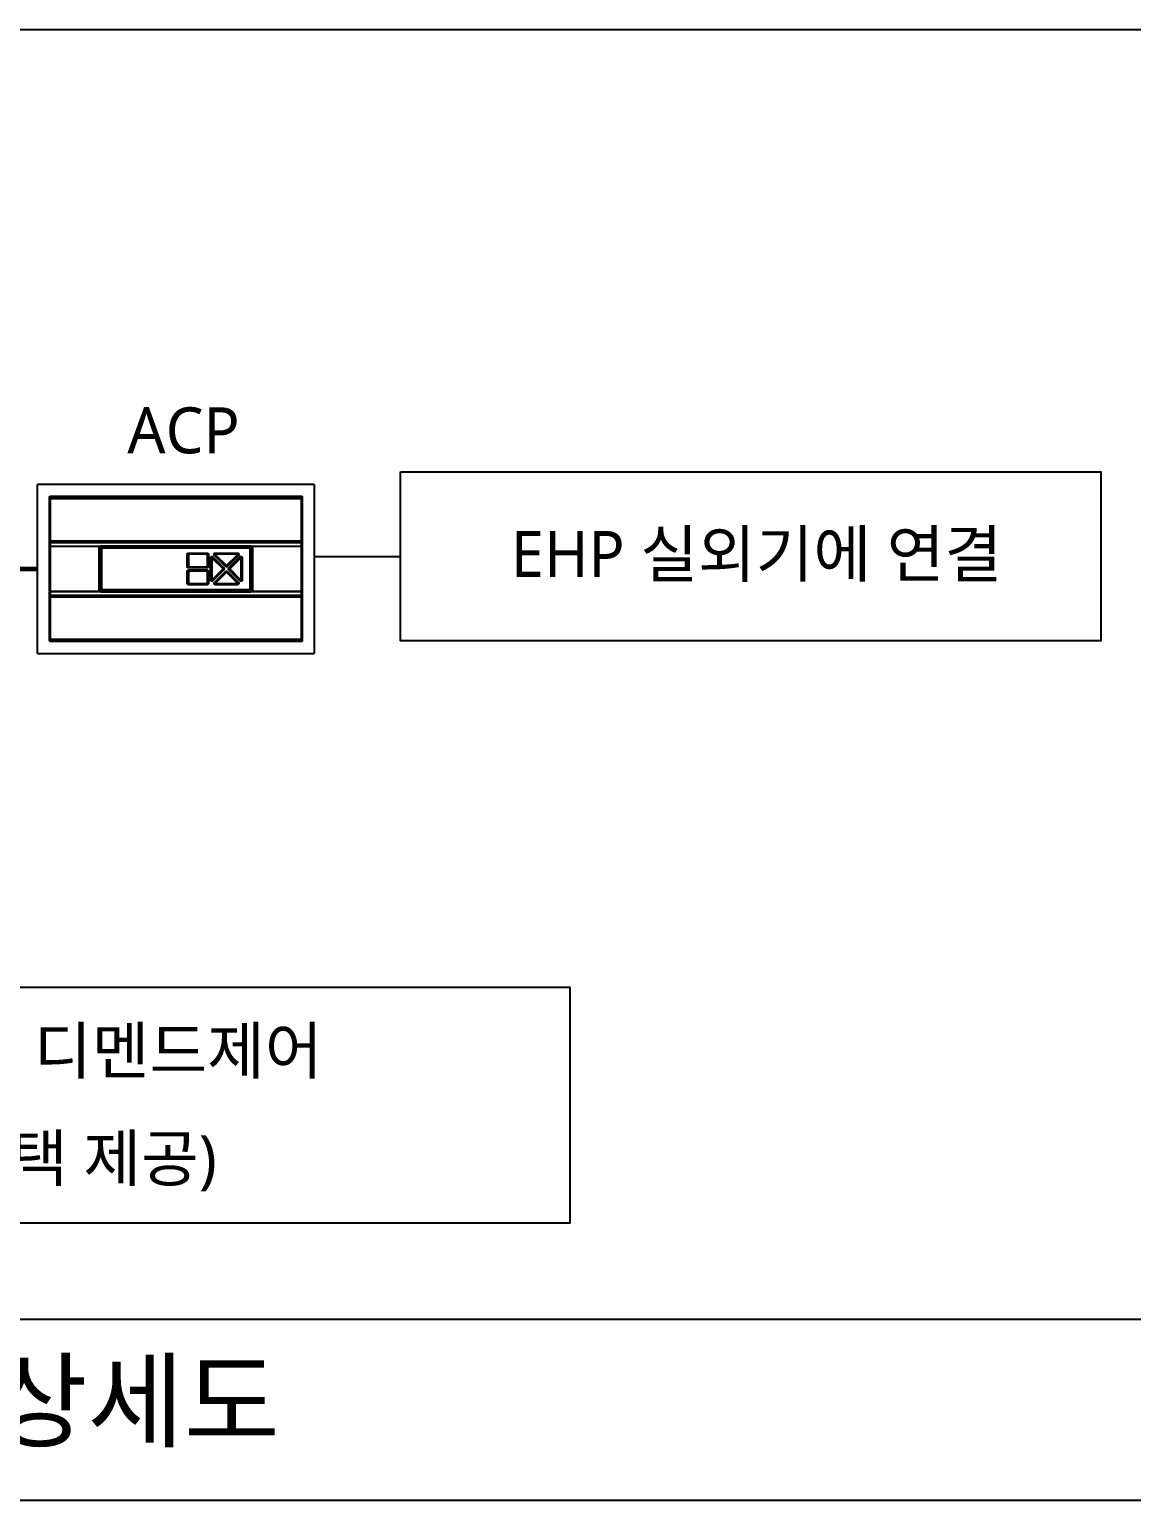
# Model space of a CAD drawing. Header units: millimetres. Extents: x 10547 to 11305, y 9897 to 10391.
# Drawn here: x 11142.8 to 11214.7, y 9947.2 to 10043.2 of the extents above; entities that cross this region are included whole.
import ezdxf
from ezdxf.enums import TextEntityAlignment as Align

# ---------------------------------------------------------------- set-up
doc = ezdxf.new("R2010")
doc.units = ezdxf.units.MM
doc.linetypes.add('15', pattern=[18.8, 15, -1.5, 0.8, -1.5])
doc.layers.add('LG-ACP', color=255, linetype='Continuous')
doc.layers.add('TEXT', color=2, linetype='Continuous')
doc.styles.add('LG전자', font='')
doc.styles.get('LG전자').set_extended_font_data('Malgun Gothic')

msp = doc.modelspace()

# ---------------------------------------------------------------- linework, layer by layer
at = {"layer": 'LG-ACP', "linetype": 'Continuous'}
for p, q in [((11143.342, 10002.45), (11143.342, 10013.473)), ((11161.391, 10013.473), (11143.342, 10013.473)), ((11144.175, 10012.693), (11160.558, 10012.693)), ((11144.175, 10012.693), (11144.175, 10012.679)), ((11160.558, 10012.679), (11144.175, 10012.679)), ((11144.175, 10012.679), (11144.175, 10012.578)), ((11160.558, 10012.693), (11160.558, 10012.679)), ((11160.558, 10012.578), (11160.558, 10012.679)), ((11161.391, 10013.473), (11161.391, 10002.45)), ((11144.126, 10012.644), (11144.126, 10012.635)), ((11144.126, 10012.535), (11144.126, 10012.635)), ((11144.126, 10012.535), (11144.126, 10012.512)), ((11144.126, 10009.786), (11144.126, 10012.512)), ((11144.175, 10012.578), (11160.558, 10012.578)), ((11144.175, 10012.54), (11144.175, 10012.578)), ((11160.558, 10012.54), (11144.175, 10012.54)), ((11144.175, 10012.54), (11144.175, 10009.798)), ((11160.558, 10012.54), (11160.558, 10012.578)), ((11160.558, 10009.798), (11160.558, 10012.54)), ((11160.607, 10012.635), (11160.607, 10012.644)), ((11160.607, 10012.635), (11160.607, 10012.535)), ((11160.607, 10012.512), (11160.607, 10012.535)), ((11160.607, 10012.512), (11160.607, 10009.786)), ((11144.175, 10009.798), (11160.558, 10009.798)), ((11144.175, 10009.798), (11144.175, 10009.667)), ((11160.558, 10009.667), (11160.558, 10009.798)), ((11144.126, 10009.691), (11144.126, 10009.786)), ((11144.126, 10009.476), (11144.126, 10009.691)), ((11144.126, 10009.423), (11144.126, 10009.476)), ((11144.175, 10009.423), (11144.126, 10009.423)), ((11144.126, 10006.501), (11144.126, 10009.423)), ((11160.558, 10009.667), (11144.175, 10009.667)), ((11144.175, 10009.667), (11144.175, 10009.453)), ((11144.175, 10009.453), (11147.412, 10009.453)), ((11144.175, 10009.362), (11144.175, 10009.453)), ((11147.412, 10009.423), (11144.175, 10009.423)), ((11144.175, 10009.423), (11144.175, 10006.501)), ((11147.402, 10009.317), (11147.372, 10009.317)), ((11147.372, 10006.607), (11147.372, 10009.317)), ((11147.41, 10009.317), (11147.402, 10009.317)), ((11147.402, 10009.317), (11147.402, 10006.607)), ((11147.41, 10009.311), (11147.41, 10009.317)), ((11147.41, 10006.613), (11147.41, 10009.311)), ((11147.412, 10009.423), (11147.412, 10009.453)), ((11147.52, 10006.656), (11147.52, 10009.268)), ((11147.529, 10006.665), (11147.529, 10009.259)), ((11147.532, 10009.463), (11157.201, 10009.463)), ((11147.532, 10009.447), (11147.532, 10009.463)), ((11157.201, 10009.447), (11147.532, 10009.447)), ((11147.532, 10009.439), (11147.532, 10009.447)), ((11157.195, 10009.439), (11147.538, 10009.439)), ((11157.152, 10009.329), (11147.581, 10009.329)), ((11157.143, 10009.32), (11147.59, 10009.32)), ((11153.099, 10008.145), (11153.099, 10008.877)), ((11153.099, 10008.877), (11153.13, 10008.877)), ((11153.13, 10008.877), (11153.13, 10008.145)), ((11153.148, 10008.859), (11153.143, 10008.864)), ((11153.148, 10008.859), (11153.179, 10008.859)), ((11153.148, 10008.164), (11153.148, 10008.859)), ((11153.179, 10008.859), (11153.179, 10008.164)), ((11153.221, 10009), (11154.381, 10009)), ((11153.221, 10009), (11153.221, 10008.969)), ((11154.381, 10008.969), (11153.221, 10008.969)), ((11153.235, 10008.955), (11153.24, 10008.95)), ((11153.24, 10008.95), (11154.362, 10008.95)), ((11153.24, 10008.95), (11153.24, 10008.92)), ((11154.362, 10008.92), (11153.24, 10008.92)), ((11154.337, 10008.968), (11153.265, 10008.968)), ((11154.362, 10008.95), (11154.367, 10008.956)), ((11154.362, 10008.95), (11154.362, 10008.92)), ((11154.381, 10009), (11154.381, 10008.969)), ((11154.423, 10008.164), (11154.423, 10008.859)), ((11154.423, 10008.859), (11154.454, 10008.859)), ((11154.459, 10008.864), (11154.454, 10008.859)), ((11154.454, 10008.859), (11154.454, 10008.164)), ((11154.472, 10008.877), (11154.503, 10008.877)), ((11154.472, 10008.145), (11154.472, 10008.877)), ((11154.503, 10008.877), (11154.503, 10008.145)), ((11154.881, 10008.843), (11154.902, 10008.865)), ((11155.598, 10008.126), (11154.881, 10008.843)), ((11154.902, 10008.865), (11155.62, 10008.147)), ((11154.95, 10008.846), (11154.922, 10008.856)), ((11154.945, 10009), (11156.38, 10009)), ((11154.945, 10009), (11154.945, 10008.969)), ((11156.38, 10008.969), (11154.945, 10008.969)), ((11154.95, 10008.846), (11154.972, 10008.868)), ((11155.62, 10008.177), (11154.95, 10008.846)), ((11154.965, 10008.961), (11154.993, 10008.951)), ((11154.972, 10008.868), (11155.641, 10008.199)), ((11154.993, 10008.951), (11156.332, 10008.951)), ((11154.993, 10008.951), (11154.993, 10008.92)), ((11156.332, 10008.92), (11154.993, 10008.92)), ((11155.684, 10008.199), (11156.354, 10008.868)), ((11155.706, 10008.147), (11156.423, 10008.865)), ((11156.375, 10008.846), (11155.706, 10008.177)), ((11156.445, 10008.843), (11155.727, 10008.126)), ((11156.332, 10008.951), (11156.36, 10008.96)), ((11156.332, 10008.951), (11156.332, 10008.92)), ((11156.354, 10008.868), (11156.375, 10008.846)), ((11156.403, 10008.856), (11156.375, 10008.846)), ((11156.38, 10009), (11156.38, 10008.969)), ((11156.423, 10008.865), (11156.445, 10008.843)), ((11157.201, 10009.447), (11157.201, 10009.463)), ((11157.201, 10009.439), (11157.201, 10009.447)), ((11157.204, 10006.665), (11157.204, 10009.259)), ((11157.213, 10006.656), (11157.213, 10009.268)), ((11157.321, 10009.453), (11160.558, 10009.453)), ((11157.321, 10009.362), (11157.321, 10009.453)), ((11160.558, 10009.423), (11157.321, 10009.423)), ((11157.323, 10009.317), (11157.323, 10009.311)), ((11157.323, 10009.317), (11157.331, 10009.317)), ((11157.323, 10006.613), (11157.323, 10009.311)), ((11157.361, 10009.317), (11157.331, 10009.317)), ((11157.331, 10006.607), (11157.331, 10009.317)), ((11157.361, 10009.317), (11157.361, 10006.607)), ((11160.558, 10009.453), (11160.558, 10009.667)), ((11160.558, 10009.423), (11160.558, 10009.453)), ((11160.558, 10006.501), (11160.558, 10009.423)), ((11160.558, 10009.423), (11160.607, 10009.423)), ((11160.607, 10009.786), (11160.607, 10009.691)), ((11160.607, 10009.691), (11160.607, 10009.476)), ((11160.607, 10009.313), (11160.607, 10009.476)), ((11160.607, 10009.423), (11160.607, 10006.501)), ((11153.099, 10008.145), (11153.13, 10008.145)), ((11153.131, 10008.834), (11153.131, 10008.188)), ((11153.143, 10008.159), (11153.148, 10008.164)), ((11153.148, 10008.164), (11153.179, 10008.164)), ((11153.221, 10008.053), (11154.381, 10008.053)), ((11153.221, 10008.053), (11153.221, 10008.023)), ((11154.381, 10008.023), (11153.221, 10008.023)), ((11153.221, 10007.901), (11154.381, 10007.901)), ((11153.221, 10007.87), (11153.221, 10007.901)), ((11153.24, 10008.072), (11153.235, 10008.067)), ((11153.24, 10008.103), (11154.362, 10008.103)), ((11153.24, 10008.103), (11153.24, 10008.072)), ((11154.362, 10008.072), (11153.24, 10008.072)), ((11153.265, 10008.054), (11154.337, 10008.054)), ((11154.362, 10008.103), (11154.362, 10008.072)), ((11154.367, 10008.067), (11154.362, 10008.072)), ((11154.381, 10008.053), (11154.381, 10008.023)), ((11154.381, 10007.87), (11154.381, 10007.901)), ((11154.423, 10008.164), (11154.454, 10008.164)), ((11154.454, 10008.164), (11154.459, 10008.158)), ((11154.471, 10008.188), (11154.471, 10008.834)), ((11154.472, 10008.145), (11154.503, 10008.145)), ((11154.625, 10008.679), (11154.656, 10008.679)), ((11154.625, 10007.244), (11154.625, 10008.679)), ((11154.656, 10008.679), (11154.656, 10007.244)), ((11154.674, 10008.631), (11154.664, 10008.66)), ((11154.674, 10008.631), (11154.705, 10008.631)), ((11154.674, 10007.292), (11154.674, 10008.631)), ((11154.705, 10008.631), (11154.705, 10007.292)), ((11154.757, 10008.653), (11154.778, 10008.674)), ((11155.426, 10007.983), (11154.757, 10008.653)), ((11154.757, 10007.271), (11155.426, 10007.94)), ((11154.781, 10008.744), (11154.76, 10008.722)), ((11155.477, 10008.005), (11154.76, 10008.722)), ((11154.76, 10007.201), (11155.477, 10007.919)), ((11154.768, 10008.702), (11154.778, 10008.674)), ((11154.778, 10008.674), (11155.448, 10008.005)), ((11155.448, 10007.919), (11154.778, 10007.249)), ((11154.781, 10008.744), (11155.499, 10008.027)), ((11155.499, 10007.897), (11154.781, 10007.18)), ((11155.426, 10007.983), (11155.448, 10008.005)), ((11155.426, 10007.94), (11155.448, 10007.919)), ((11155.448, 10008.005), (11155.477, 10008.005)), ((11155.477, 10007.919), (11155.448, 10007.919)), ((11155.499, 10008.027), (11155.477, 10008.005)), ((11155.477, 10007.919), (11155.499, 10007.897)), ((11155.62, 10008.147), (11155.598, 10008.126)), ((11155.641, 10008.199), (11155.62, 10008.177)), ((11155.62, 10008.147), (11155.62, 10008.177)), ((11155.684, 10008.199), (11155.706, 10008.177)), ((11155.706, 10008.177), (11155.706, 10008.147)), ((11155.706, 10008.147), (11155.727, 10008.126)), ((11155.827, 10008.027), (11156.544, 10008.744)), ((11155.827, 10008.027), (11155.848, 10008.005)), ((11155.848, 10007.919), (11155.827, 10007.897)), ((11156.544, 10007.18), (11155.827, 10007.897)), ((11156.566, 10008.722), (11155.848, 10008.005)), ((11155.848, 10008.005), (11155.878, 10008.005)), ((11155.878, 10007.919), (11155.848, 10007.919)), ((11155.848, 10007.919), (11156.566, 10007.201)), ((11155.878, 10008.005), (11156.547, 10008.674)), ((11155.878, 10008.005), (11155.899, 10007.983)), ((11155.899, 10007.94), (11155.878, 10007.919)), ((11156.547, 10007.249), (11155.878, 10007.919)), ((11156.569, 10008.653), (11155.899, 10007.983)), ((11155.899, 10007.94), (11156.569, 10007.271)), ((11156.544, 10008.744), (11156.566, 10008.722)), ((11156.547, 10008.674), (11156.557, 10008.702)), ((11156.547, 10008.674), (11156.569, 10008.653)), ((11156.651, 10008.631), (11156.621, 10008.631)), ((11156.621, 10007.292), (11156.621, 10008.631)), ((11156.661, 10008.66), (11156.651, 10008.631)), ((11156.651, 10008.631), (11156.651, 10007.292)), ((11156.7, 10008.679), (11156.67, 10008.679)), ((11156.67, 10007.244), (11156.67, 10008.679)), ((11156.7, 10008.679), (11156.7, 10007.244)), ((11153.13, 10007.779), (11153.099, 10007.779)), ((11153.099, 10007.046), (11153.099, 10007.779)), ((11153.13, 10007.046), (11153.099, 10007.046)), ((11153.13, 10007.779), (11153.13, 10007.046)), ((11153.131, 10007.735), (11153.131, 10007.09)), ((11153.148, 10007.76), (11153.143, 10007.765)), ((11153.143, 10007.06), (11153.148, 10007.065)), ((11153.148, 10007.76), (11153.179, 10007.76)), ((11153.148, 10007.065), (11153.148, 10007.76)), ((11153.148, 10007.065), (11153.179, 10007.065)), ((11153.179, 10007.76), (11153.179, 10007.065)), ((11154.381, 10007.87), (11153.221, 10007.87)), ((11153.221, 10006.955), (11154.381, 10006.955)), ((11153.221, 10006.924), (11153.221, 10006.955)), ((11154.381, 10006.924), (11153.221, 10006.924)), ((11153.235, 10007.856), (11153.24, 10007.852)), ((11153.24, 10006.973), (11153.235, 10006.968)), ((11153.24, 10007.852), (11154.362, 10007.852)), ((11153.24, 10007.821), (11153.24, 10007.852)), ((11154.362, 10007.821), (11153.24, 10007.821)), ((11153.24, 10007.004), (11154.362, 10007.004)), ((11153.24, 10006.973), (11153.24, 10007.004)), ((11154.362, 10006.973), (11153.24, 10006.973)), ((11154.337, 10007.869), (11153.265, 10007.869)), ((11153.265, 10006.956), (11154.337, 10006.956)), ((11154.362, 10007.852), (11154.367, 10007.857)), ((11154.362, 10007.821), (11154.362, 10007.852)), ((11154.362, 10006.973), (11154.362, 10007.004)), ((11154.367, 10006.969), (11154.362, 10006.973)), ((11154.381, 10006.924), (11154.381, 10006.955)), ((11154.423, 10007.065), (11154.423, 10007.76)), ((11154.423, 10007.76), (11154.454, 10007.76)), ((11154.423, 10007.065), (11154.454, 10007.065)), ((11154.459, 10007.765), (11154.454, 10007.76)), ((11154.454, 10007.76), (11154.454, 10007.065)), ((11154.454, 10007.065), (11154.459, 10007.06)), ((11154.471, 10007.09), (11154.471, 10007.735)), ((11154.503, 10007.779), (11154.472, 10007.779)), ((11154.472, 10007.046), (11154.472, 10007.779)), ((11154.503, 10007.046), (11154.472, 10007.046)), ((11154.503, 10007.779), (11154.503, 10007.046)), ((11154.656, 10007.244), (11154.625, 10007.244)), ((11154.664, 10007.264), (11154.674, 10007.292)), ((11154.674, 10007.292), (11154.705, 10007.292)), ((11154.778, 10007.249), (11154.757, 10007.271)), ((11154.76, 10007.201), (11154.781, 10007.18)), ((11154.778, 10007.249), (11154.768, 10007.221)), ((11154.881, 10007.08), (11155.598, 10007.798)), ((11154.881, 10007.08), (11154.902, 10007.059)), ((11155.62, 10007.776), (11154.902, 10007.059)), ((11154.922, 10007.068), (11154.95, 10007.077)), ((11154.945, 10006.955), (11156.38, 10006.955)), ((11154.945, 10006.924), (11154.945, 10006.955)), ((11156.38, 10006.924), (11154.945, 10006.924)), ((11154.95, 10007.077), (11155.62, 10007.747)), ((11154.95, 10007.077), (11154.972, 10007.056)), ((11154.993, 10006.973), (11154.965, 10006.963)), ((11155.641, 10007.725), (11154.972, 10007.056)), ((11154.993, 10007.004), (11156.332, 10007.004)), ((11154.993, 10006.973), (11154.993, 10007.004)), ((11156.332, 10006.973), (11154.993, 10006.973)), ((11155.598, 10007.798), (11155.62, 10007.776)), ((11155.62, 10007.747), (11155.62, 10007.776)), ((11155.62, 10007.747), (11155.641, 10007.725)), ((11155.684, 10007.725), (11155.706, 10007.747)), ((11156.354, 10007.056), (11155.684, 10007.725)), ((11155.706, 10007.776), (11155.727, 10007.798)), ((11155.706, 10007.776), (11155.706, 10007.747)), ((11156.423, 10007.059), (11155.706, 10007.776)), ((11155.706, 10007.747), (11156.375, 10007.077)), ((11155.727, 10007.798), (11156.445, 10007.08)), ((11156.332, 10007.004), (11156.332, 10006.973)), ((11156.361, 10006.963), (11156.332, 10006.973)), ((11156.354, 10007.056), (11156.375, 10007.077)), ((11156.375, 10007.077), (11156.403, 10007.068)), ((11156.38, 10006.955), (11156.38, 10006.924)), ((11156.423, 10007.059), (11156.445, 10007.08)), ((11156.566, 10007.201), (11156.544, 10007.18)), ((11156.569, 10007.271), (11156.547, 10007.249)), ((11156.557, 10007.221), (11156.547, 10007.249)), ((11156.621, 10007.292), (11156.651, 10007.292)), ((11156.651, 10007.292), (11156.661, 10007.264)), ((11156.67, 10007.244), (11156.7, 10007.244)), ((11144.126, 10006.61), (11144.126, 10006.447)), ((11144.175, 10006.501), (11144.126, 10006.501)), ((11144.126, 10006.233), (11144.126, 10006.447)), ((11144.126, 10006.137), (11144.126, 10006.233)), ((11144.126, 10003.412), (11144.126, 10006.137)), ((11144.175, 10006.501), (11147.412, 10006.501)), ((11144.175, 10006.501), (11144.175, 10006.471)), ((11147.412, 10006.471), (11144.175, 10006.471)), ((11144.175, 10006.471), (11144.175, 10006.257)), ((11144.175, 10006.257), (11160.558, 10006.257)), ((11144.175, 10006.257), (11144.175, 10006.126)), ((11160.558, 10006.126), (11144.175, 10006.126)), ((11144.175, 10006.126), (11144.175, 10003.384)), ((11147.402, 10006.607), (11147.372, 10006.607)), ((11147.41, 10006.607), (11147.402, 10006.607)), ((11147.41, 10006.607), (11147.41, 10006.613)), ((11147.412, 10006.471), (11147.412, 10006.501)), ((11147.532, 10006.485), (11147.532, 10006.477)), ((11147.532, 10006.477), (11157.201, 10006.477)), ((11147.532, 10006.461), (11147.532, 10006.477)), ((11157.201, 10006.461), (11147.532, 10006.461)), ((11157.195, 10006.485), (11147.538, 10006.485)), ((11157.152, 10006.595), (11147.581, 10006.595)), ((11157.143, 10006.604), (11147.59, 10006.604)), ((11157.201, 10006.485), (11157.201, 10006.477)), ((11157.201, 10006.461), (11157.201, 10006.477)), ((11157.321, 10006.562), (11157.321, 10006.471)), ((11157.321, 10006.501), (11160.558, 10006.501)), ((11160.558, 10006.471), (11157.321, 10006.471)), ((11157.323, 10006.613), (11157.323, 10006.607)), ((11157.323, 10006.607), (11157.331, 10006.607)), ((11157.361, 10006.607), (11157.331, 10006.607)), ((11160.558, 10006.562), (11160.558, 10006.471)), ((11160.558, 10006.501), (11160.607, 10006.501)), ((11160.558, 10006.257), (11160.558, 10006.471)), ((11160.558, 10006.126), (11160.558, 10006.257)), ((11160.558, 10003.384), (11160.558, 10006.126)), ((11160.607, 10006.501), (11160.607, 10006.447)), ((11160.607, 10006.447), (11160.607, 10006.233)), ((11160.607, 10006.233), (11160.607, 10006.137)), ((11160.607, 10006.137), (11160.607, 10003.412)), ((11144.126, 10003.412), (11144.126, 10003.389)), ((11144.126, 10003.288), (11144.126, 10003.389)), ((11144.126, 10003.288), (11144.126, 10003.28)), ((11144.175, 10003.384), (11160.558, 10003.384)), ((11144.175, 10003.384), (11144.175, 10003.345)), ((11160.558, 10003.345), (11144.175, 10003.345)), ((11144.175, 10003.345), (11144.175, 10003.245)), ((11144.175, 10003.245), (11160.558, 10003.245)), ((11144.175, 10003.231), (11144.175, 10003.245)), ((11160.558, 10003.231), (11144.175, 10003.231)), ((11160.558, 10003.384), (11160.558, 10003.345)), ((11160.558, 10003.245), (11160.558, 10003.345)), ((11160.558, 10003.231), (11160.558, 10003.245)), ((11160.607, 10003.389), (11160.607, 10003.412)), ((11160.607, 10003.389), (11160.607, 10003.288)), ((11160.607, 10003.28), (11160.607, 10003.288)), ((11143.342, 10002.45), (11161.391, 10002.45))]:
    msp.add_line(p, q, dxfattribs=at)
at = {"layer": 'LG-ACP', "linetype": 'Continuous', "extrusion": (0, 0, -1)}
for centre, radius, start, end in [((-11144.175, 10012.644), 0.0488, 0, 90), ((-11160.558, 10012.644), 0.0488, 90, 180), ((-11147.532, 10009.317), 0.16, 0, 41.54831), ((-11147.532, 10009.317), 0.122, 0, 90), ((-11147.581, 10009.268), 0.061, 0, 90), ((-11153.221, 10008.877), 0.122, 0, 90), ((-11154.381, 10008.877), 0.122, 90, 180), ((-11154.945, 10008.908), 0.0916, 315, 90), ((-11156.38, 10008.908), 0.0916, 90, 225), ((-11157.152, 10009.268), 0.061, 90, 180), ((-11157.201, 10009.317), 0.122, 90, 180), ((-11157.201, 10009.317), 0.16, 138.45169, 180), ((-11153.221, 10008.145), 0.122, 270, 0), ((-11153.221, 10007.779), 0.122, 0, 90), ((-11154.381, 10008.145), 0.122, 180, 270), ((-11154.381, 10007.779), 0.122, 90, 180), ((-11154.717, 10008.679), 0.0916, 0, 135), ((-11155.434, 10007.962), 0.0916, 135, 225), ((-11155.663, 10008.191), 0.0916, 225, 315), ((-11155.892, 10007.962), 0.0916, 315, 45), ((-11156.609, 10008.679), 0.0916, 45, 180), ((-11153.221, 10007.046), 0.122, 270, 0), ((-11154.381, 10007.046), 0.122, 180, 270), ((-11154.717, 10007.244), 0.0916, 225, 0), ((-11154.945, 10007.016), 0.0916, 270, 45), ((-11155.663, 10007.733), 0.0916, 45, 135), ((-11156.38, 10007.016), 0.0916, 135, 270), ((-11156.609, 10007.244), 0.0916, 180, 315), ((-11147.532, 10006.607), 0.16, 318.45169, 0), ((-11147.532, 10006.607), 0.122, 270, 0), ((-11147.581, 10006.656), 0.061, 270, 0), ((-11157.152, 10006.656), 0.061, 180, 270), ((-11157.201, 10006.607), 0.122, 180, 270), ((-11157.201, 10006.607), 0.16, 180, 221.54831), ((-11144.175, 10003.28), 0.0488, 270, 0), ((-11160.558, 10003.28), 0.0488, 180, 270)]:
    msp.add_arc(centre, radius, start, end, dxfattribs=at)
at = {"layer": 'LG-ACP', "linetype": 'Continuous'}
for centre, radius, start, end in [((11147.532, 10009.317), 0.13, 125.80593, 180), ((11147.538, 10009.311), 0.128, 90, 180), ((11147.59, 10009.259), 0.061, 90, 180), ((11153.221, 10008.877), 0.0916, 90, 180), ((11153.12, 10008.856), 0.0244, 292.20482, 67.77064), ((11153.242, 10008.978), 0.0244, 202.22943, 337.79525), ((11154.36, 10008.978), 0.0244, 202.20482, 337.77064), ((11154.381, 10008.877), 0.0916, 0, 90), ((11154.482, 10008.856), 0.0244, 112.22943, 247.79525), ((11154.945, 10008.908), 0.061, 90, 225), ((11154.898, 10008.856), 0.0244, 337.02465, 105.72759), ((11154.948, 10008.978), 0.0244, 209.41346, 337.79583), ((11156.377, 10008.978), 0.0244, 202.2045, 330.58687), ((11156.38, 10008.908), 0.061, 315, 90), ((11156.428, 10008.856), 0.0244, 74.27257, 202.9755), ((11157.143, 10009.259), 0.061, 0, 90), ((11157.195, 10009.311), 0.128, 0, 90), ((11157.201, 10009.317), 0.13, 0, 54.19407), ((11153.12, 10008.166), 0.0244, 292.22943, 67.79525), ((11153.221, 10008.145), 0.0916, 180, 270), ((11153.242, 10008.044), 0.0244, 22.20482, 157.77064), ((11154.36, 10008.044), 0.0244, 22.22943, 157.79525), ((11154.381, 10008.145), 0.0916, 270, 0), ((11154.482, 10008.166), 0.0244, 112.20482, 247.77064), ((11154.717, 10008.679), 0.061, 45, 180), ((11154.646, 10008.676), 0.0244, 292.2045, 60.58687), ((11154.768, 10008.727), 0.0244, 164.27257, 292.9755), ((11155.447, 10008.048), 0.0244, 157.02465, 292.97522), ((11155.447, 10007.876), 0.0244, 67.02465, 202.97522), ((11155.434, 10007.962), 0.061, 315, 45), ((11155.576, 10008.178), 0.0244, 337.02465, 112.97522), ((11155.663, 10008.191), 0.061, 225, 315), ((11155.749, 10008.178), 0.0244, 67.02465, 202.97522), ((11155.892, 10007.962), 0.061, 135, 225), ((11155.879, 10008.048), 0.0244, 247.02465, 22.97522), ((11155.879, 10007.876), 0.0244, 337.02465, 112.97522), ((11156.557, 10008.727), 0.0244, 247.02465, 15.72759), ((11156.609, 10008.679), 0.061, 0, 135), ((11156.679, 10008.676), 0.0244, 119.41346, 247.79583), ((11153.221, 10007.779), 0.0916, 90, 180), ((11153.12, 10007.757), 0.0244, 292.20482, 67.77064), ((11153.12, 10007.068), 0.0244, 292.22943, 67.79525), ((11153.221, 10007.046), 0.0916, 180, 270), ((11153.242, 10007.88), 0.0244, 202.22943, 337.79525), ((11153.242, 10006.945), 0.0244, 22.20482, 157.77064), ((11154.36, 10007.88), 0.0244, 202.20482, 337.77064), ((11154.36, 10006.945), 0.0244, 22.22943, 157.79525), ((11154.381, 10007.779), 0.0916, 0, 90), ((11154.381, 10007.046), 0.0916, 270, 0), ((11154.482, 10007.757), 0.0244, 112.22943, 247.79525), ((11154.482, 10007.068), 0.0244, 112.20482, 247.77064), ((11154.646, 10007.248), 0.0244, 299.41346, 67.79583), ((11154.717, 10007.244), 0.061, 180, 315), ((11154.768, 10007.197), 0.0244, 67.02465, 195.72759), ((11154.945, 10007.016), 0.061, 135, 270), ((11154.898, 10007.068), 0.0244, 254.27257, 22.9755), ((11154.948, 10006.945), 0.0244, 22.2045, 150.58687), ((11155.576, 10007.746), 0.0244, 247.02465, 22.97522), ((11155.663, 10007.733), 0.061, 45, 135), ((11155.749, 10007.746), 0.0244, 157.02465, 292.97522), ((11156.377, 10006.945), 0.0244, 29.41346, 157.79583), ((11156.38, 10007.016), 0.061, 270, 45), ((11156.428, 10007.068), 0.0244, 157.02465, 285.72759), ((11156.557, 10007.197), 0.0244, 344.27257, 112.9755), ((11156.609, 10007.244), 0.061, 225, 0), ((11156.679, 10007.248), 0.0244, 112.2045, 240.58687), ((11147.532, 10006.607), 0.13, 180, 234.19407), ((11147.538, 10006.613), 0.128, 180, 270), ((11147.59, 10006.665), 0.061, 180, 270), ((11157.143, 10006.665), 0.061, 270, 0), ((11157.195, 10006.613), 0.128, 270, 0), ((11157.201, 10006.607), 0.13, 305.80593, 0)]:
    msp.add_arc(centre, radius, start, end, dxfattribs=at)
for centre, major_axis, ratio, start_param, end_param in [((11144.175, 10012.635), (-0.0488, 0), 0.887522, -1.570796, 0), ((11160.558, 10012.635), (0.0488, 0), 0.887522, 0, 1.570796), ((11144.175, 10012.535), (-0.0488, 0), 0.887522, -1.570796, 0), ((11144.175, 10012.512), (0.0488, 0), 0.572305, 1.570796, 3.141593), ((11160.558, 10012.535), (0.0488, 0), 0.887522, 0, 1.570796), ((11160.558, 10012.512), (-0.0488, 0), 0.572305, 3.141593, 4.712389), ((11144.175, 10009.786), (-0.0488, 0), 0.229496, -1.570796, 0), ((11160.558, 10009.786), (0.0488, 0), 0.229496, 0, 1.570796), ((11144.175, 10009.691), (-0.0488, 0), 0.48481, 0, 1.570796), ((11144.175, 10009.476), (-0.0488, 0), 0.48481, 0, 1.570796), ((11147.45, 10009.41), (0.0468, 0.0392), 0.390863, 1.253908, 1.581393), ((11147.532, 10009.305), (0, 0.158), 0.999813, 0, 0.550642), ((11154.993, 10008.89), (-0.0289, 0.01), 0.996817, -1.23625, 1.117703), ((11156.332, 10008.89), (0.0289, 0.01), 0.996817, -1.117703, 1.23625), ((11157.201, 10009.305), (0, 0.158), 0.999813, -0.550642, 0), ((11157.284, 10009.41), (-0.0468, 0.0392), 0.390863, 4.701792, 5.029277), ((11160.558, 10009.691), (0.0488, 0), 0.48481, 4.712389, 6.283185), ((11160.558, 10009.476), (0.0488, 0), 0.48481, 4.712389, 6.283185), ((11154.735, 10008.631), (-0.01, 0.0289), 0.996817, -1.117703, 1.23625), ((11155.404, 10007.962), (-0.0306, 0), 0.998783, 2.356804, 3.926382), ((11155.663, 10008.22), (0, 0.0306), 0.998783, 2.356803, 3.926382), ((11155.921, 10007.962), (-0.0306, 0), 0.998783, -0.784789, 0.784789), ((11156.59, 10008.631), (0.01, 0.0289), 0.996817, -1.23625, 1.117703), ((11154.735, 10007.293), (0.01, 0.0289), 0.996817, 1.905343, 4.259296), ((11154.993, 10007.034), (0.0289, 0.01), 0.996817, 2.023889, 4.377843), ((11155.663, 10007.704), (0, 0.0306), 0.998783, -0.784789, 0.784789), ((11156.332, 10007.034), (-0.0289, 0.01), 0.996817, 1.905343, 4.259296), ((11156.59, 10007.293), (-0.01, 0.0289), 0.996817, 2.023889, 4.377843), ((11144.175, 10006.447), (0.0488, 0), 0.48481, 1.570796, 3.141593), ((11144.175, 10006.233), (0.0488, 0), 0.48481, 1.570796, 3.141593), ((11144.175, 10006.137), (0.0488, 0), 0.229496, 3.141593, 4.712389), ((11147.45, 10006.514), (-0.0468, 0.0392), 0.390863, 1.560199, 1.887684), ((11147.532, 10006.619), (0, 0.158), 0.999813, 2.590951, 3.141593), ((11157.201, 10006.619), (0, 0.158), 0.999813, 3.141593, 3.692234), ((11157.284, 10006.514), (0.0468, 0.0392), 0.390863, 4.395501, 4.722986), ((11160.558, 10006.447), (-0.0488, 0), 0.48481, 3.141593, 4.712389), ((11160.558, 10006.233), (-0.0488, 0), 0.48481, 3.141593, 4.712389), ((11160.558, 10006.137), (-0.0488, 0), 0.229496, 1.570796, 3.141593), ((11144.175, 10003.412), (-0.0488, 0), 0.572305, 0, 1.570796), ((11144.175, 10003.389), (0.0488, 0), 0.887522, 3.141593, 4.712389), ((11144.175, 10003.288), (0.0488, 0), 0.887522, 3.141593, 4.712389), ((11160.558, 10003.412), (0.0488, 0), 0.572305, 4.712389, 6.283185), ((11160.558, 10003.389), (-0.0488, 0), 0.887522, 1.570796, 3.141593), ((11160.558, 10003.288), (-0.0488, 0), 0.887522, 1.570796, 3.141593)]:
    msp.add_ellipse(centre, major_axis=major_axis, ratio=ratio, start_param=start_param, end_param=end_param, dxfattribs=at)
for points in [[(11147.412, 10009.453), (11147.427, 10009.453), (11147.441, 10009.449), (11147.45, 10009.44)], [(11153.148, 10008.859), (11153.148, 10008.907), (11153.192, 10008.95), (11153.24, 10008.95)], [(11153.24, 10008.92), (11153.207, 10008.92), (11153.179, 10008.891), (11153.179, 10008.859)], [(11154.362, 10008.95), (11154.41, 10008.95), (11154.454, 10008.907), (11154.454, 10008.859)], [(11154.423, 10008.859), (11154.423, 10008.891), (11154.395, 10008.92), (11154.362, 10008.92)], [(11157.284, 10009.44), (11157.292, 10009.449), (11157.306, 10009.453), (11157.321, 10009.453)], [(11153.24, 10008.072), (11153.192, 10008.072), (11153.148, 10008.116), (11153.148, 10008.164)], [(11153.179, 10008.164), (11153.179, 10008.131), (11153.207, 10008.103), (11153.24, 10008.103)], [(11154.454, 10008.164), (11154.454, 10008.116), (11154.41, 10008.072), (11154.362, 10008.072)], [(11154.362, 10008.103), (11154.395, 10008.103), (11154.423, 10008.131), (11154.423, 10008.164)], [(11155.878, 10007.919), (11155.855, 10007.941), (11155.855, 10007.982), (11155.878, 10008.005)], [(11153.148, 10007.76), (11153.148, 10007.808), (11153.192, 10007.852), (11153.24, 10007.852)], [(11153.24, 10006.973), (11153.192, 10006.973), (11153.148, 10007.017), (11153.148, 10007.065)], [(11153.24, 10007.821), (11153.207, 10007.821), (11153.179, 10007.792), (11153.179, 10007.76)], [(11153.179, 10007.065), (11153.179, 10007.033), (11153.207, 10007.004), (11153.24, 10007.004)], [(11154.362, 10007.852), (11154.41, 10007.852), (11154.454, 10007.808), (11154.454, 10007.76)], [(11154.423, 10007.76), (11154.423, 10007.792), (11154.395, 10007.821), (11154.362, 10007.821)], [(11154.454, 10007.065), (11154.454, 10007.017), (11154.41, 10006.973), (11154.362, 10006.973)], [(11154.362, 10007.004), (11154.395, 10007.004), (11154.423, 10007.032), (11154.423, 10007.065)], [(11155.62, 10007.747), (11155.642, 10007.769), (11155.683, 10007.769), (11155.706, 10007.747)], [(11147.45, 10006.484), (11147.441, 10006.474), (11147.427, 10006.471), (11147.412, 10006.471)], [(11157.321, 10006.471), (11157.306, 10006.471), (11157.292, 10006.474), (11157.284, 10006.484)]]:
    msp.add_open_spline(points, degree=3, dxfattribs=at)
for points, knots in [([(11147.434, 10009.428), (11147.431, 10009.428), (11147.424, 10009.43), (11147.417, 10009.426), (11147.412, 10009.423)], [0, 0, 0, 0, 0.307478, 1, 1, 1, 1]), ([(11147.456, 10009.422), (11147.452, 10009.42), (11147.445, 10009.416), (11147.437, 10009.424), (11147.434, 10009.428)], [0, 0, 0, 0, 0.529566, 1, 1, 1, 1]), ([(11147.45, 10009.44), (11147.45, 10009.439), (11147.452, 10009.437), (11147.455, 10009.433), (11147.459, 10009.427), (11147.457, 10009.424), (11147.456, 10009.422)], [0, 0, 0, 0, 0.093593, 0.251123, 0.501266, 1, 1, 1, 1]), ([(11147.532, 10009.447), (11147.518, 10009.446), (11147.49, 10009.444), (11147.468, 10009.429), (11147.456, 10009.422)], [0, 0, 0, 0, 0.485819, 1, 1, 1, 1]), ([(11154.95, 10008.846), (11154.944, 10008.854), (11154.933, 10008.869), (11154.931, 10008.899), (11154.942, 10008.926), (11154.964, 10008.946), (11154.984, 10008.949), (11154.993, 10008.951)], [0, 0, 0, 0, 0.19599, 0.393942, 0.593899, 0.795904, 1, 1, 1, 1]), ([(11156.332, 10008.951), (11156.342, 10008.949), (11156.361, 10008.946), (11156.384, 10008.926), (11156.395, 10008.899), (11156.393, 10008.869), (11156.381, 10008.854), (11156.375, 10008.846)], [0, 0, 0, 0, 0.204094, 0.406098, 0.606055, 0.804008, 1, 1, 1, 1]), ([(11157.277, 10009.422), (11157.265, 10009.429), (11157.243, 10009.444), (11157.215, 10009.446), (11157.201, 10009.447)], [0, 0, 0, 0, 0.514361, 1, 1, 1, 1]), ([(11157.277, 10009.422), (11157.276, 10009.424), (11157.274, 10009.427), (11157.278, 10009.433), (11157.281, 10009.437), (11157.283, 10009.439), (11157.284, 10009.44)], [0, 0, 0, 0, 0.498747, 0.748897, 0.900701, 1, 1, 1, 1]), ([(11157.299, 10009.428), (11157.296, 10009.424), (11157.288, 10009.416), (11157.281, 10009.42), (11157.277, 10009.422)], [0, 0, 0, 0, 0.470354, 1, 1, 1, 1]), ([(11157.321, 10009.423), (11157.318, 10009.424), (11157.313, 10009.427), (11157.306, 10009.43), (11157.301, 10009.428), (11157.299, 10009.428)], [0, 0, 0, 0, 0.399544, 0.707276, 1, 1, 1, 1]), ([(11154.674, 10008.631), (11154.675, 10008.641), (11154.678, 10008.66), (11154.699, 10008.683), (11154.726, 10008.694), (11154.755, 10008.692), (11154.771, 10008.68), (11154.778, 10008.674)], [0, 0, 0, 0, 0.204094, 0.406098, 0.606055, 0.804008, 1, 1, 1, 1]), ([(11155.448, 10008.005), (11155.453, 10007.999), (11155.463, 10007.986), (11155.467, 10007.962), (11155.463, 10007.938), (11155.453, 10007.925), (11155.448, 10007.919)], [0, 0, 0, 0, 0.25001, 0.5, 0.74999, 1, 1, 1, 1]), ([(11155.706, 10008.177), (11155.7, 10008.172), (11155.687, 10008.162), (11155.663, 10008.158), (11155.639, 10008.162), (11155.626, 10008.172), (11155.62, 10008.177)], [0, 0, 0, 0, 0.25001, 0.5, 0.74999, 1, 1, 1, 1]), ([(11156.547, 10008.674), (11156.554, 10008.679), (11156.566, 10008.689), (11156.598, 10008.695), (11156.64, 10008.679), (11156.648, 10008.647), (11156.651, 10008.631)], [0, 0, 0, 0, 0.168021, 0.337874, 0.666141, 1, 1, 1, 1]), ([(11154.778, 10007.249), (11154.772, 10007.244), (11154.759, 10007.234), (11154.728, 10007.228), (11154.686, 10007.244), (11154.678, 10007.276), (11154.674, 10007.292)], [0, 0, 0, 0, 0.168021, 0.337874, 0.666141, 1, 1, 1, 1]), ([(11154.993, 10006.973), (11154.984, 10006.975), (11154.964, 10006.977), (11154.942, 10006.998), (11154.931, 10007.025), (11154.933, 10007.055), (11154.944, 10007.07), (11154.95, 10007.077)], [0, 0, 0, 0, 0.204094, 0.406098, 0.606055, 0.804008, 1, 1, 1, 1]), ([(11156.375, 10007.077), (11156.381, 10007.07), (11156.393, 10007.055), (11156.395, 10007.025), (11156.384, 10006.998), (11156.361, 10006.977), (11156.342, 10006.975), (11156.332, 10006.973)], [0, 0, 0, 0, 0.19599, 0.393942, 0.593899, 0.795904, 1, 1, 1, 1]), ([(11156.651, 10007.292), (11156.65, 10007.283), (11156.647, 10007.263), (11156.627, 10007.241), (11156.6, 10007.23), (11156.57, 10007.232), (11156.555, 10007.244), (11156.547, 10007.249)], [0, 0, 0, 0, 0.204094, 0.406098, 0.606055, 0.804008, 1, 1, 1, 1]), ([(11147.412, 10006.501), (11147.415, 10006.499), (11147.42, 10006.497), (11147.427, 10006.494), (11147.432, 10006.495), (11147.434, 10006.496)], [0, 0, 0, 0, 0.399544, 0.707276, 1, 1, 1, 1]), ([(11147.434, 10006.496), (11147.437, 10006.5), (11147.445, 10006.508), (11147.452, 10006.504), (11147.456, 10006.502)], [0, 0, 0, 0, 0.470354, 1, 1, 1, 1]), ([(11147.456, 10006.502), (11147.457, 10006.5), (11147.459, 10006.497), (11147.456, 10006.491), (11147.452, 10006.487), (11147.45, 10006.485), (11147.45, 10006.484)], [0, 0, 0, 0, 0.498747, 0.748897, 0.900701, 1, 1, 1, 1]), ([(11147.456, 10006.502), (11147.468, 10006.494), (11147.49, 10006.48), (11147.518, 10006.478), (11147.532, 10006.477)], [0, 0, 0, 0, 0.514361, 1, 1, 1, 1]), ([(11157.201, 10006.477), (11157.215, 10006.478), (11157.243, 10006.48), (11157.265, 10006.494), (11157.277, 10006.502)], [0, 0, 0, 0, 0.485819, 1, 1, 1, 1]), ([(11157.284, 10006.484), (11157.283, 10006.485), (11157.281, 10006.487), (11157.278, 10006.491), (11157.274, 10006.497), (11157.276, 10006.5), (11157.277, 10006.502)], [0, 0, 0, 0, 0.093593, 0.251123, 0.501266, 1, 1, 1, 1]), ([(11157.277, 10006.502), (11157.281, 10006.504), (11157.288, 10006.508), (11157.296, 10006.5), (11157.299, 10006.496)], [0, 0, 0, 0, 0.529566, 1, 1, 1, 1]), ([(11157.299, 10006.496), (11157.302, 10006.495), (11157.309, 10006.494), (11157.316, 10006.498), (11157.321, 10006.501)], [0, 0, 0, 0, 0.307478, 1, 1, 1, 1]), ([(11144.147, 10005.473), (11144.145, 10005.476), (11144.133, 10005.5), (11144.129, 10005.527), (11144.126, 10005.551)], [0, 0, 0, 0, 0.133349, 1, 1, 1, 1])]:
    msp.add_open_spline(points, degree=3, knots=knots, dxfattribs=at)
at = {"layer": 'TEXT', "color": 30, "linetype": '15', "ltscale": 0.5}
msp.add_line((11167.009, 10008.762), (11161.391, 10008.762), dxfattribs=at)
at = {"layer": 'TEXT'}
msp.add_line((11040.987, 9959.012), (11217.596, 9959.012), dxfattribs=at)
for points in [[(11040.987, 10043.164), (11217.596, 10043.164), (11217.596, 9947.174), (11040.987, 9947.174)], [(11045.666, 9980.664), (11178.062, 9980.664), (11178.062, 9965.267), (11045.666, 9965.267)]]:
    msp.add_lwpolyline(points, close=True, dxfattribs=at)
at = {"layer": 'TEXT', "color": 6, "elevation": 0}
msp.add_lwpolyline([(11167.009, 10014.293), (11212.692, 10014.293), (11212.692, 10003.27), (11167.009, 10003.27)], close=True, dxfattribs=at)
at = {"layer": 'TEXT', "color": 150, "const_width": 0.316}
msp.add_lwpolyline([(11134.867, 10007.962), (11143.342, 10007.962)], dxfattribs=at)

# ---------------------------------------------------------------- texts
at = {"layer": 'TEXT', "color": 2, "style": 'LG전자'}
for s, p in [('ACP', (11152.866, 10017.005)), ('EHP 실외기에 연결', (11190.234, 10008.941, 0))]:
    msp.add_text(s, height=3, dxfattribs=at).set_placement(p, align=Align.MIDDLE_CENTER)
for s, p in [('ACP제어 : 기본기능, 피크전력제어, 스케줄제어, 디멘드제어 ', (11112.733, 9976.451)), ('(* ACP 설치 현장에 대해서는  TMS 2년 무상혜택 제공)', (11109.381, 9969.37))]:
    msp.add_text(s, height=3, dxfattribs=at).set_placement(p, align=Align.MIDDLE)
at = {"layer": 'TEXT', "style": 'LG전자'}
msp.add_text('ACP제어 설치 상세도', height=5, dxfattribs=at).set_placement((11129.393, 9953.676), align=Align.MIDDLE_CENTER)

doc.saveas('drawing.dxf')
